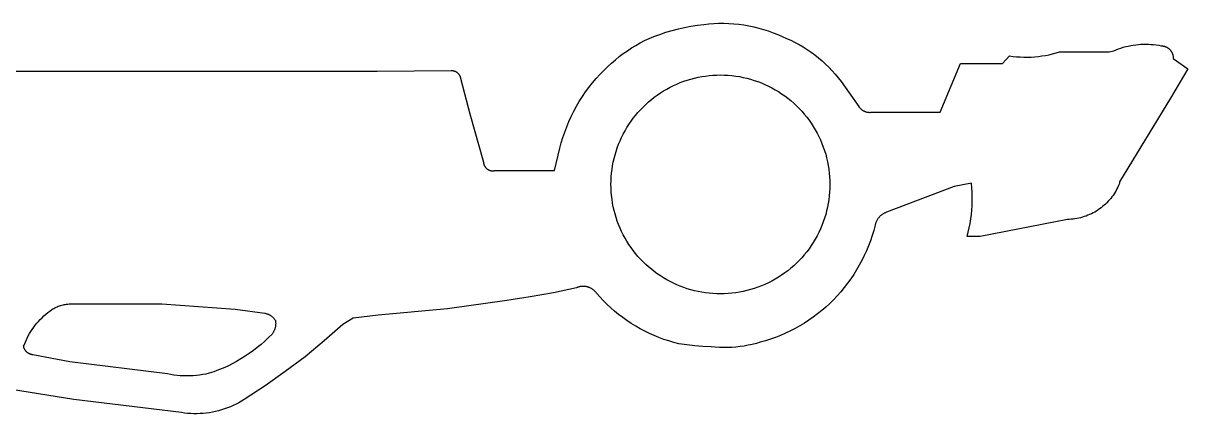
# Model space of a CAD drawing. Header units: millimetres. Extents: x -94.9 to -16.1, y 16.8 to 61.2.
# Drawn here: x -55.76 to -16.48, y 47.98 to 61.15 of the extents above; entities that cross this region are included whole.
import ezdxf

# ---------------------------------------------------------------- set-up
doc = ezdxf.new("R2010")
doc.units = ezdxf.units.MM
doc.layers.add('Engrave', color=5, linetype='Continuous', true_color=0x0000ff)

msp = doc.modelspace()

# ---------------------------------------------------------------- linework, layer by layer
at = {"layer": 'Engrave', "color": 18, "true_color": 0x000000}
for p, q in [((-34.083, 60.85), (-33.874, 60.912)), ((-33.874, 60.912), (-33.664, 60.966)), ((-33.664, 60.966), (-33.452, 61.014)), ((-33.452, 61.014), (-33.239, 61.056)), ((-33.239, 61.056), (-33.024, 61.09)), ((-33.024, 61.09), (-32.808, 61.118)), ((-32.808, 61.118), (-32.639, 61.136)), ((-32.639, 61.136), (-32.47, 61.148)), ((-32.47, 61.148), (-32.3, 61.155)), ((-32.3, 61.155), (-32.13, 61.155)), ((-32.13, 61.155), (-31.961, 61.149)), ((-31.961, 61.149), (-31.791, 61.138)), ((-31.791, 61.138), (-31.622, 61.121)), ((-31.622, 61.121), (-31.454, 61.098)), ((-31.454, 61.098), (-31.287, 61.069)), ((-31.287, 61.069), (-31.12, 61.034)), ((-31.12, 61.034), (-30.955, 60.993)), ((-30.955, 60.993), (-30.792, 60.947)), ((-30.792, 60.947), (-30.63, 60.895)), ((-30.63, 60.895), (-30.47, 60.838)), ((-34.952, 60.491), (-34.802, 60.569)), ((-34.802, 60.569), (-34.649, 60.641)), ((-34.649, 60.641), (-34.494, 60.708)), ((-34.494, 60.708), (-34.29, 60.782)), ((-34.29, 60.782), (-34.083, 60.85)), ((-30.47, 60.838), (-30.313, 60.775)), ((-30.313, 60.775), (-30.157, 60.707)), ((-30.157, 60.707), (-30.011, 60.647)), ((-30.011, 60.647), (-29.867, 60.581)), ((-29.867, 60.581), (-29.726, 60.511)), ((-29.726, 60.511), (-29.587, 60.436)), ((-35.658, 60.03), (-35.523, 60.132)), ((-35.523, 60.132), (-35.385, 60.229)), ((-35.385, 60.229), (-35.244, 60.321)), ((-35.244, 60.321), (-35.099, 60.409)), ((-35.099, 60.409), (-34.952, 60.491)), ((-29.587, 60.436), (-29.451, 60.356)), ((-29.451, 60.356), (-29.317, 60.271)), ((-29.317, 60.271), (-29.187, 60.182)), ((-29.187, 60.182), (-29.06, 60.088)), ((-21.157, 60.096), (-21.038, 60.124)), ((-21.038, 60.124), (-20.92, 60.156)), ((-20.92, 60.156), (-20.803, 60.191)), ((-20.803, 60.191), (-19.131, 60.193)), ((-19.131, 60.193), (-18.976, 60.225)), ((-18.976, 60.225), (-18.897, 60.259)), ((-18.897, 60.259), (-18.817, 60.29)), ((-18.817, 60.29), (-18.736, 60.319)), ((-18.736, 60.319), (-18.654, 60.345)), ((-18.654, 60.345), (-18.571, 60.368)), ((-18.571, 60.368), (-18.487, 60.388)), ((-18.487, 60.388), (-18.403, 60.405)), ((-18.403, 60.405), (-18.318, 60.42)), ((-18.318, 60.42), (-18.233, 60.432)), ((-18.233, 60.432), (-18.147, 60.441)), ((-18.147, 60.441), (-18.061, 60.447)), ((-18.061, 60.447), (-17.975, 60.451)), ((-17.975, 60.451), (-17.889, 60.451)), ((-17.889, 60.451), (-17.803, 60.449)), ((-17.803, 60.449), (-17.717, 60.443)), ((-17.717, 60.443), (-17.632, 60.435)), ((-17.632, 60.435), (-17.546, 60.424)), ((-17.546, 60.424), (-17.461, 60.411)), ((-17.461, 60.411), (-17.377, 60.394)), ((-17.377, 60.394), (-17.363, 60.394)), ((-17.363, 60.394), (-17.349, 60.393)), ((-17.349, 60.393), (-17.335, 60.392)), ((-17.335, 60.392), (-17.321, 60.39)), ((-17.321, 60.39), (-17.307, 60.388)), ((-17.307, 60.388), (-17.293, 60.385)), ((-17.293, 60.385), (-17.279, 60.382)), ((-17.279, 60.382), (-17.266, 60.378)), ((-17.266, 60.378), (-17.252, 60.374)), ((-17.252, 60.374), (-17.239, 60.369)), ((-17.239, 60.369), (-17.226, 60.364)), ((-17.226, 60.364), (-17.213, 60.359)), ((-17.213, 60.359), (-17.2, 60.353)), ((-17.2, 60.353), (-17.187, 60.346)), ((-17.187, 60.346), (-17.175, 60.34)), ((-17.175, 60.34), (-17.163, 60.332)), ((-17.163, 60.332), (-17.151, 60.325)), ((-17.151, 60.325), (-17.14, 60.317)), ((-17.14, 60.317), (-17.128, 60.308)), ((-17.128, 60.308), (-17.117, 60.299)), ((-17.117, 60.299), (-17.107, 60.29)), ((-17.107, 60.29), (-17.096, 60.281)), ((-17.096, 60.281), (-17.086, 60.271)), ((-17.086, 60.271), (-17.077, 60.26)), ((-17.077, 60.26), (-17.067, 60.25)), ((-17.067, 60.25), (-17.058, 60.239)), ((-17.058, 60.239), (-17.05, 60.228)), ((-17.05, 60.228), (-17.041, 60.216)), ((-17.041, 60.216), (-17.034, 60.205)), ((-17.034, 60.205), (-17.026, 60.193)), ((-17.026, 60.193), (-17.019, 60.18)), ((-17.019, 60.18), (-17.013, 60.168)), ((-17.013, 60.168), (-17.007, 60.155)), ((-17.007, 60.155), (-17.001, 60.142)), ((-17.001, 60.142), (-16.996, 60.129)), ((-16.996, 60.129), (-16.991, 60.116)), ((-16.991, 60.116), (-16.987, 60.102)), ((-16.987, 60.102), (-16.983, 60.089)), ((-36.04, 59.698), (-35.917, 59.813)), ((-35.917, 59.813), (-35.789, 59.924)), ((-35.789, 59.924), (-35.658, 60.03)), ((-29.06, 60.088), (-28.936, 59.99)), ((-28.936, 59.99), (-28.816, 59.887)), ((-28.816, 59.887), (-28.699, 59.781)), ((-28.699, 59.781), (-28.587, 59.67)), ((-24.829, 58.157), (-24.142, 59.8)), ((-24.142, 59.8), (-22.735, 59.8)), ((-22.735, 59.8), (-22.496, 60.054)), ((-22.496, 60.054), (-22.374, 60.038)), ((-22.374, 60.038), (-22.253, 60.026)), ((-22.253, 60.026), (-22.13, 60.018)), ((-22.13, 60.018), (-22.008, 60.013)), ((-22.008, 60.013), (-21.886, 60.013)), ((-21.886, 60.013), (-21.763, 60.017)), ((-21.763, 60.017), (-21.641, 60.025)), ((-21.641, 60.025), (-21.519, 60.037)), ((-21.519, 60.037), (-21.398, 60.053)), ((-21.398, 60.053), (-21.277, 60.073)), ((-21.277, 60.073), (-21.157, 60.096)), ((-16.983, 60.089), (-16.98, 60.075)), ((-16.98, 60.075), (-16.977, 60.061)), ((-16.977, 60.061), (-16.974, 60.047)), ((-16.974, 60.047), (-16.972, 60.033)), ((-16.972, 60.033), (-16.971, 60.019)), ((-16.971, 60.019), (-16.97, 60.005)), ((-16.97, 60.005), (-16.97, 59.991)), ((-16.97, 59.991), (-16.97, 59.977)), ((-16.97, 59.977), (-16.97, 59.963)), ((-16.97, 59.963), (-16.481, 59.623)), ((-70.059, 59.536), (-43.828, 59.536)), ((-43.828, 59.536), (-41.324, 59.563)), ((-41.324, 59.563), (-41.313, 59.562)), ((-41.313, 59.562), (-41.302, 59.562)), ((-41.302, 59.562), (-41.291, 59.561)), ((-41.291, 59.561), (-41.28, 59.559)), ((-41.28, 59.559), (-41.269, 59.558)), ((-41.269, 59.558), (-41.258, 59.555)), ((-41.258, 59.555), (-41.247, 59.553)), ((-41.247, 59.553), (-41.236, 59.55)), ((-41.236, 59.55), (-41.226, 59.546)), ((-41.226, 59.546), (-41.215, 59.543)), ((-41.215, 59.543), (-41.205, 59.539)), ((-41.205, 59.539), (-41.194, 59.534)), ((-41.194, 59.534), (-41.184, 59.53)), ((-41.184, 59.53), (-41.175, 59.524)), ((-41.175, 59.524), (-41.165, 59.519)), ((-41.165, 59.519), (-41.155, 59.513)), ((-41.155, 59.513), (-41.146, 59.507)), ((-41.146, 59.507), (-41.137, 59.501)), ((-41.137, 59.501), (-41.128, 59.494)), ((-41.128, 59.494), (-41.12, 59.487)), ((-41.12, 59.487), (-41.111, 59.48)), ((-41.111, 59.48), (-41.103, 59.472)), ((-41.103, 59.472), (-41.095, 59.464)), ((-41.095, 59.464), (-41.088, 59.456)), ((-41.088, 59.456), (-41.08, 59.447)), ((-41.08, 59.447), (-41.073, 59.439)), ((-41.073, 59.439), (-41.067, 59.43)), ((-41.067, 59.43), (-41.06, 59.421)), ((-41.06, 59.421), (-41.054, 59.411)), ((-41.054, 59.411), (-41.049, 59.402)), ((-41.049, 59.402), (-41.043, 59.392)), ((-41.043, 59.392), (-41.038, 59.382)), ((-41.038, 59.382), (-41.034, 59.372)), ((-41.034, 59.372), (-41.029, 59.362)), ((-41.029, 59.362), (-41.025, 59.351)), ((-41.025, 59.351), (-41.022, 59.341)), ((-41.022, 59.341), (-41.019, 59.33)), ((-41.019, 59.33), (-41.016, 59.32)), ((-41.016, 59.32), (-41.013, 59.309)), ((-36.44, 59.287), (-36.312, 59.429)), ((-36.312, 59.429), (-36.178, 59.566)), ((-36.178, 59.566), (-36.04, 59.698)), ((-33.119, 59.305), (-32.996, 59.333)), ((-32.996, 59.333), (-32.872, 59.356)), ((-32.872, 59.356), (-32.748, 59.376)), ((-32.748, 59.376), (-32.623, 59.391)), ((-32.623, 59.391), (-32.497, 59.401)), ((-32.497, 59.401), (-32.371, 59.408)), ((-32.371, 59.408), (-32.245, 59.41)), ((-32.245, 59.41), (-32.116, 59.408)), ((-32.116, 59.408), (-31.987, 59.401)), ((-31.987, 59.401), (-31.859, 59.39)), ((-31.859, 59.39), (-31.731, 59.374)), ((-31.731, 59.374), (-31.604, 59.354)), ((-31.604, 59.354), (-31.477, 59.329)), ((-31.477, 59.329), (-31.351, 59.3)), ((-28.587, 59.67), (-28.478, 59.556)), ((-28.478, 59.556), (-28.373, 59.438)), ((-28.373, 59.438), (-28.272, 59.316)), ((-16.481, 59.623), (-17.066, 58.627)), ((-41.013, 59.309), (-41.011, 59.298)), ((-41.011, 59.298), (-41.009, 59.287)), ((-41.009, 59.287), (-41.008, 59.276)), ((-41.008, 59.276), (-41.007, 59.265)), ((-41.007, 59.265), (-41.007, 59.254)), ((-41.007, 59.254), (-40.697, 58.095)), ((-36.795, 58.838), (-36.682, 58.992)), ((-36.682, 58.992), (-36.564, 59.141)), ((-36.564, 59.141), (-36.44, 59.287)), ((-34.164, 58.873), (-34.055, 58.936)), ((-34.055, 58.936), (-33.944, 58.996)), ((-33.944, 58.996), (-33.831, 59.052)), ((-33.831, 59.052), (-33.716, 59.104)), ((-33.716, 59.104), (-33.6, 59.153)), ((-33.6, 59.153), (-33.482, 59.197)), ((-33.482, 59.197), (-33.362, 59.237)), ((-33.362, 59.237), (-33.241, 59.273)), ((-33.241, 59.273), (-33.119, 59.305)), ((-31.351, 59.3), (-31.227, 59.267)), ((-31.227, 59.267), (-31.104, 59.229)), ((-31.104, 59.229), (-30.982, 59.187)), ((-30.982, 59.187), (-30.862, 59.141)), ((-30.862, 59.141), (-30.743, 59.091)), ((-30.743, 59.091), (-30.626, 59.036)), ((-30.626, 59.036), (-30.511, 58.978)), ((-30.511, 58.978), (-30.398, 58.915)), ((-28.272, 59.316), (-28.176, 59.191)), ((-28.176, 59.191), (-27.581, 58.346)), ((-37.006, 58.519), (-36.903, 58.68)), ((-36.903, 58.68), (-36.795, 58.838)), ((-34.672, 58.501), (-34.575, 58.582)), ((-34.575, 58.582), (-34.476, 58.66)), ((-34.476, 58.66), (-34.374, 58.734)), ((-34.374, 58.734), (-34.27, 58.805)), ((-34.27, 58.805), (-34.164, 58.873)), ((-30.398, 58.915), (-30.288, 58.849)), ((-30.288, 58.849), (-30.18, 58.779)), ((-30.18, 58.779), (-30.074, 58.705)), ((-30.074, 58.705), (-29.971, 58.627)), ((-29.971, 58.627), (-29.871, 58.546)), ((-29.871, 58.546), (-29.774, 58.462)), ((-17.066, 58.627), (-18.785, 55.809)), ((-37.278, 58.015), (-37.193, 58.186)), ((-37.193, 58.186), (-37.102, 58.354)), ((-37.102, 58.354), (-37.006, 58.519)), ((-35.109, 58.048), (-35.028, 58.144)), ((-35.028, 58.144), (-34.944, 58.238)), ((-34.944, 58.238), (-34.856, 58.329)), ((-34.856, 58.329), (-34.765, 58.416)), ((-34.765, 58.416), (-34.672, 58.501)), ((-29.774, 58.462), (-29.68, 58.374)), ((-29.68, 58.374), (-29.588, 58.283)), ((-29.588, 58.283), (-29.5, 58.188)), ((-29.5, 58.188), (-29.416, 58.091)), ((-27.581, 58.346), (-27.572, 58.334)), ((-27.572, 58.334), (-27.563, 58.321)), ((-27.563, 58.321), (-27.553, 58.31)), ((-27.553, 58.31), (-27.543, 58.298)), ((-27.543, 58.298), (-27.533, 58.287)), ((-27.533, 58.287), (-27.522, 58.276)), ((-27.522, 58.276), (-27.511, 58.266)), ((-27.511, 58.266), (-27.5, 58.256)), ((-27.5, 58.256), (-27.488, 58.246)), ((-27.488, 58.246), (-27.476, 58.237)), ((-27.476, 58.237), (-27.464, 58.228)), ((-27.464, 58.228), (-27.451, 58.22)), ((-27.451, 58.22), (-27.438, 58.212)), ((-27.438, 58.212), (-27.425, 58.205)), ((-27.425, 58.205), (-27.411, 58.197)), ((-27.411, 58.197), (-27.398, 58.191)), ((-27.398, 58.191), (-27.384, 58.185)), ((-27.384, 58.185), (-27.369, 58.179)), ((-27.369, 58.179), (-27.355, 58.174)), ((-27.355, 58.174), (-27.341, 58.169)), ((-27.341, 58.169), (-27.326, 58.165)), ((-27.326, 58.165), (-27.311, 58.161)), ((-27.311, 58.161), (-27.297, 58.158)), ((-27.297, 58.158), (-27.282, 58.156)), ((-27.282, 58.156), (-27.267, 58.153)), ((-27.267, 58.153), (-27.251, 58.152)), ((-27.251, 58.152), (-27.236, 58.151)), ((-27.236, 58.151), (-27.221, 58.15)), ((-27.221, 58.15), (-27.206, 58.15)), ((-27.206, 58.15), (-27.191, 58.15)), ((-27.191, 58.15), (-27.176, 58.151)), ((-27.176, 58.151), (-24.829, 58.157)), ((-40.697, 58.095), (-40.239, 56.464)), ((-37.431, 57.664), (-37.358, 57.841)), ((-37.358, 57.841), (-37.278, 58.015)), ((-35.333, 57.743), (-35.262, 57.847)), ((-35.262, 57.847), (-35.187, 57.949)), ((-35.187, 57.949), (-35.109, 58.048)), ((-29.416, 58.091), (-29.335, 57.991)), ((-29.335, 57.991), (-29.257, 57.888)), ((-29.257, 57.888), (-29.183, 57.782)), ((-29.183, 57.782), (-29.113, 57.674)), ((-37.559, 57.304), (-37.498, 57.485)), ((-37.498, 57.485), (-37.431, 57.664)), ((-35.58, 57.303), (-35.524, 57.416)), ((-35.524, 57.416), (-35.464, 57.527)), ((-35.464, 57.527), (-35.4, 57.636)), ((-35.4, 57.636), (-35.333, 57.743)), ((-29.113, 57.674), (-29.047, 57.564)), ((-29.047, 57.564), (-28.984, 57.451)), ((-28.984, 57.451), (-28.926, 57.336)), ((-37.661, 56.936), (-37.613, 57.121)), ((-37.613, 57.121), (-37.559, 57.304)), ((-35.724, 56.954), (-35.68, 57.072)), ((-35.68, 57.072), (-35.632, 57.189)), ((-35.632, 57.189), (-35.58, 57.303)), ((-28.926, 57.336), (-28.871, 57.219)), ((-28.871, 57.219), (-28.821, 57.101)), ((-28.821, 57.101), (-28.775, 56.98)), ((-28.775, 56.98), (-28.733, 56.859)), ((-37.847, 56.185), (-37.661, 56.936)), ((-35.86, 56.469), (-35.833, 56.592)), ((-35.833, 56.592), (-35.801, 56.714)), ((-35.801, 56.714), (-35.765, 56.834)), ((-35.765, 56.834), (-35.724, 56.954)), ((-28.733, 56.859), (-28.695, 56.735)), ((-28.695, 56.735), (-28.662, 56.611)), ((-28.662, 56.611), (-28.633, 56.485)), ((-40.239, 56.464), (-40.238, 56.453)), ((-40.238, 56.453), (-40.237, 56.443)), ((-40.237, 56.443), (-40.235, 56.432)), ((-40.235, 56.432), (-40.233, 56.421)), ((-40.233, 56.421), (-40.23, 56.411)), ((-40.23, 56.411), (-40.227, 56.4)), ((-40.227, 56.4), (-40.224, 56.39)), ((-40.224, 56.39), (-40.22, 56.38)), ((-40.22, 56.38), (-40.217, 56.37)), ((-40.217, 56.37), (-40.212, 56.36)), ((-40.212, 56.36), (-40.208, 56.35)), ((-40.208, 56.35), (-40.203, 56.341)), ((-40.203, 56.341), (-40.197, 56.331)), ((-40.197, 56.331), (-40.192, 56.322)), ((-40.192, 56.322), (-40.186, 56.313)), ((-40.186, 56.313), (-40.179, 56.304)), ((-40.179, 56.304), (-40.173, 56.295)), ((-40.173, 56.295), (-40.166, 56.287)), ((-40.166, 56.287), (-40.159, 56.279)), ((-40.159, 56.279), (-40.151, 56.271)), ((-40.151, 56.271), (-40.144, 56.263)), ((-40.144, 56.263), (-40.136, 56.256)), ((-40.136, 56.256), (-40.127, 56.249)), ((-40.127, 56.249), (-40.119, 56.242)), ((-40.119, 56.242), (-40.11, 56.236)), ((-40.11, 56.236), (-40.101, 56.229)), ((-40.101, 56.229), (-40.092, 56.224)), ((-40.092, 56.224), (-40.083, 56.218)), ((-40.083, 56.218), (-40.073, 56.213)), ((-40.073, 56.213), (-40.064, 56.208)), ((-40.064, 56.208), (-40.054, 56.203)), ((-40.054, 56.203), (-40.044, 56.199)), ((-40.044, 56.199), (-40.034, 56.195)), ((-40.034, 56.195), (-40.024, 56.192)), ((-40.024, 56.192), (-40.013, 56.188)), ((-40.013, 56.188), (-40.003, 56.186)), ((-40.003, 56.186), (-39.992, 56.183)), ((-39.992, 56.183), (-39.982, 56.181)), ((-39.982, 56.181), (-39.971, 56.179)), ((-39.971, 56.179), (-39.96, 56.178)), ((-39.96, 56.178), (-39.949, 56.177)), ((-39.949, 56.177), (-39.939, 56.176)), ((-39.939, 56.176), (-39.928, 56.176)), ((-39.928, 56.176), (-39.917, 56.176)), ((-39.917, 56.176), (-39.906, 56.177)), ((-39.906, 56.177), (-39.895, 56.178)), ((-39.895, 56.178), (-39.885, 56.179)), ((-39.885, 56.179), (-39.874, 56.181)), ((-39.874, 56.181), (-39.863, 56.183)), ((-39.863, 56.183), (-39.853, 56.185)), ((-39.853, 56.185), (-37.847, 56.185)), ((-35.918, 56.095), (-35.903, 56.22)), ((-35.903, 56.22), (-35.884, 56.345)), ((-35.884, 56.345), (-35.86, 56.469)), ((-28.633, 56.485), (-28.608, 56.359)), ((-28.608, 56.359), (-28.588, 56.231)), ((-28.588, 56.231), (-28.572, 56.103)), ((-35.938, 55.717), (-35.935, 55.843)), ((-35.935, 55.843), (-35.929, 55.969)), ((-35.929, 55.969), (-35.918, 56.095)), ((-28.572, 56.103), (-28.561, 55.975)), ((-28.561, 55.975), (-28.554, 55.846)), ((-28.554, 55.846), (-28.552, 55.717)), ((-18.785, 55.809), (-18.787, 55.747)), ((-35.935, 55.591), (-35.938, 55.717)), ((-35.929, 55.465), (-35.935, 55.591)), ((-35.918, 55.34), (-35.929, 55.465)), ((-28.561, 55.46), (-28.572, 55.331)), ((-28.554, 55.588), (-28.561, 55.46)), ((-28.552, 55.717), (-28.554, 55.588)), ((-24.357, 55.648), (-26.643, 54.777)), ((-23.778, 55.757), (-24.357, 55.648)), ((-23.764, 55.606), (-23.778, 55.757)), ((-23.754, 55.456), (-23.764, 55.606)), ((-23.75, 55.305), (-23.754, 55.456)), ((-18.964, 55.403), (-19.001, 55.349)), ((-18.93, 55.457), (-18.964, 55.403)), ((-18.898, 55.513), (-18.93, 55.457)), ((-18.867, 55.57), (-18.898, 55.513)), ((-18.839, 55.628), (-18.867, 55.57)), ((-18.812, 55.687), (-18.839, 55.628)), ((-18.787, 55.747), (-18.812, 55.687)), ((-35.903, 55.215), (-35.918, 55.34)), ((-35.884, 55.09), (-35.903, 55.215)), ((-35.86, 54.966), (-35.884, 55.09)), ((-28.608, 55.076), (-28.633, 54.95)), ((-28.588, 55.203), (-28.608, 55.076)), ((-28.572, 55.331), (-28.588, 55.203)), ((-23.765, 54.852), (-23.755, 55.003)), ((-23.755, 55.003), (-23.75, 55.154)), ((-23.75, 55.154), (-23.75, 55.305)), ((-19.301, 55.013), (-19.351, 54.971)), ((-19.254, 55.056), (-19.301, 55.013)), ((-19.207, 55.101), (-19.254, 55.056)), ((-19.163, 55.148), (-19.207, 55.101)), ((-19.12, 55.196), (-19.163, 55.148)), ((-19.078, 55.246), (-19.12, 55.196)), ((-19.039, 55.297), (-19.078, 55.246)), ((-19.001, 55.349), (-19.039, 55.297)), ((-35.833, 54.843), (-35.86, 54.966)), ((-35.801, 54.721), (-35.833, 54.843)), ((-35.765, 54.6), (-35.801, 54.721)), ((-28.695, 54.699), (-28.733, 54.576)), ((-28.662, 54.824), (-28.695, 54.699)), ((-28.633, 54.95), (-28.662, 54.824)), ((-26.893, 54.61), (-26.906, 54.594)), ((-26.88, 54.625), (-26.893, 54.61)), ((-26.866, 54.639), (-26.88, 54.625)), ((-26.851, 54.653), (-26.866, 54.639)), ((-26.836, 54.667), (-26.851, 54.653)), ((-26.82, 54.68), (-26.836, 54.667)), ((-26.804, 54.692), (-26.82, 54.68)), ((-26.788, 54.704), (-26.804, 54.692)), ((-26.771, 54.715), (-26.788, 54.704)), ((-26.754, 54.726), (-26.771, 54.715)), ((-26.736, 54.736), (-26.754, 54.726)), ((-26.718, 54.745), (-26.736, 54.736)), ((-26.7, 54.754), (-26.718, 54.745)), ((-26.681, 54.762), (-26.7, 54.754)), ((-26.663, 54.77), (-26.681, 54.762)), ((-26.643, 54.777), (-26.663, 54.77)), ((-23.8, 54.553), (-23.78, 54.702)), ((-23.78, 54.702), (-23.765, 54.852)), ((-20.032, 54.612), (-20.095, 54.595)), ((-19.97, 54.631), (-20.032, 54.612)), ((-19.909, 54.652), (-19.97, 54.631)), ((-19.849, 54.675), (-19.909, 54.652)), ((-19.789, 54.7), (-19.849, 54.675)), ((-19.731, 54.727), (-19.789, 54.7)), ((-19.673, 54.756), (-19.731, 54.727)), ((-19.616, 54.787), (-19.673, 54.756)), ((-19.561, 54.82), (-19.616, 54.787)), ((-19.506, 54.855), (-19.561, 54.82)), ((-19.453, 54.892), (-19.506, 54.855)), ((-19.401, 54.93), (-19.453, 54.892)), ((-19.351, 54.971), (-19.401, 54.93)), ((-35.724, 54.481), (-35.765, 54.6)), ((-35.68, 54.363), (-35.724, 54.481)), ((-35.632, 54.246), (-35.68, 54.363)), ((-35.58, 54.131), (-35.632, 54.246)), ((-28.871, 54.215), (-28.926, 54.099)), ((-28.821, 54.334), (-28.871, 54.215)), ((-28.775, 54.454), (-28.821, 54.334)), ((-28.733, 54.576), (-28.775, 54.454)), ((-27.027, 54.34), (-27.074, 54.165)), ((-27.022, 54.36), (-27.027, 54.34)), ((-27.017, 54.38), (-27.022, 54.36)), ((-27.011, 54.399), (-27.017, 54.38)), ((-27.005, 54.419), (-27.011, 54.399)), ((-26.998, 54.438), (-27.005, 54.419)), ((-26.99, 54.456), (-26.998, 54.438)), ((-26.982, 54.475), (-26.99, 54.456)), ((-26.973, 54.493), (-26.982, 54.475)), ((-26.963, 54.511), (-26.973, 54.493)), ((-26.953, 54.528), (-26.963, 54.511)), ((-26.942, 54.545), (-26.953, 54.528)), ((-26.931, 54.562), (-26.942, 54.545)), ((-26.919, 54.578), (-26.931, 54.562)), ((-26.906, 54.594), (-26.919, 54.578)), ((-23.887, 54.109), (-23.853, 54.256)), ((-23.853, 54.256), (-23.824, 54.404)), ((-23.824, 54.404), (-23.8, 54.553)), ((-20.542, 54.537), (-23.482, 53.966)), ((-20.478, 54.539), (-20.542, 54.537)), ((-20.413, 54.542), (-20.478, 54.539)), ((-20.349, 54.549), (-20.413, 54.542)), ((-20.285, 54.557), (-20.349, 54.549)), ((-20.221, 54.567), (-20.285, 54.557)), ((-20.158, 54.58), (-20.221, 54.567)), ((-20.095, 54.595), (-20.158, 54.58)), ((-35.524, 54.018), (-35.58, 54.131)), ((-35.464, 53.907), (-35.524, 54.018)), ((-35.4, 53.799), (-35.464, 53.907)), ((-29.047, 53.871), (-29.113, 53.76)), ((-28.984, 53.984), (-29.047, 53.871)), ((-28.926, 54.099), (-28.984, 53.984)), ((-27.186, 53.819), (-27.25, 53.649)), ((-27.127, 53.991), (-27.186, 53.819)), ((-27.074, 54.165), (-27.127, 53.991)), ((-23.926, 53.963), (-23.887, 54.109)), ((-23.482, 53.966), (-23.926, 53.963)), ((-35.333, 53.692), (-35.4, 53.799)), ((-35.262, 53.588), (-35.333, 53.692)), ((-35.187, 53.486), (-35.262, 53.588)), ((-35.109, 53.387), (-35.187, 53.486)), ((-29.335, 53.444), (-29.416, 53.344)), ((-29.257, 53.547), (-29.335, 53.444)), ((-29.183, 53.652), (-29.257, 53.547)), ((-29.113, 53.76), (-29.183, 53.652)), ((-27.32, 53.481), (-27.395, 53.315)), ((-27.25, 53.649), (-27.32, 53.481)), ((-35.028, 53.29), (-35.109, 53.387)), ((-34.944, 53.197), (-35.028, 53.29)), ((-34.856, 53.106), (-34.944, 53.197)), ((-34.765, 53.019), (-34.856, 53.106)), ((-29.68, 53.061), (-29.774, 52.973)), ((-29.588, 53.152), (-29.68, 53.061)), ((-29.5, 53.246), (-29.588, 53.152)), ((-29.416, 53.344), (-29.5, 53.246)), ((-27.476, 53.152), (-27.562, 52.992)), ((-27.395, 53.315), (-27.476, 53.152)), ((-34.672, 52.934), (-34.765, 53.019)), ((-34.575, 52.853), (-34.672, 52.934)), ((-34.476, 52.775), (-34.575, 52.853)), ((-34.374, 52.7), (-34.476, 52.775)), ((-34.27, 52.63), (-34.374, 52.7)), ((-30.18, 52.656), (-30.288, 52.586)), ((-30.074, 52.73), (-30.18, 52.656)), ((-29.971, 52.807), (-30.074, 52.73)), ((-29.871, 52.888), (-29.971, 52.807)), ((-29.774, 52.973), (-29.871, 52.888)), ((-27.749, 52.68), (-27.85, 52.529)), ((-27.653, 52.834), (-27.749, 52.68)), ((-27.562, 52.992), (-27.653, 52.834)), ((-37.051, 52.25), (-37.068, 52.243)), ((-37.033, 52.255), (-37.051, 52.25)), ((-37.014, 52.26), (-37.033, 52.255)), ((-36.996, 52.265), (-37.014, 52.26)), ((-36.978, 52.269), (-36.996, 52.265)), ((-36.959, 52.272), (-36.978, 52.269)), ((-36.941, 52.275), (-36.959, 52.272)), ((-36.922, 52.277), (-36.941, 52.275)), ((-36.903, 52.278), (-36.922, 52.277)), ((-36.884, 52.279), (-36.903, 52.278)), ((-36.865, 52.279), (-36.884, 52.279)), ((-36.847, 52.278), (-36.865, 52.279)), ((-36.828, 52.277), (-36.847, 52.278)), ((-36.809, 52.275), (-36.828, 52.277)), ((-36.79, 52.273), (-36.809, 52.275)), ((-36.772, 52.269), (-36.79, 52.273)), ((-36.753, 52.266), (-36.772, 52.269)), ((-36.735, 52.261), (-36.753, 52.266)), ((-36.717, 52.256), (-36.735, 52.261)), ((-36.699, 52.251), (-36.717, 52.256)), ((-36.681, 52.244), (-36.699, 52.251)), ((-34.164, 52.562), (-34.27, 52.63)), ((-34.055, 52.499), (-34.164, 52.562)), ((-33.944, 52.439), (-34.055, 52.499)), ((-33.831, 52.383), (-33.944, 52.439)), ((-33.716, 52.33), (-33.831, 52.383)), ((-33.6, 52.282), (-33.716, 52.33)), ((-33.482, 52.238), (-33.6, 52.282)), ((-30.982, 52.247), (-31.104, 52.205)), ((-30.862, 52.293), (-30.982, 52.247)), ((-30.743, 52.344), (-30.862, 52.293)), ((-30.626, 52.398), (-30.743, 52.344)), ((-30.511, 52.457), (-30.626, 52.398)), ((-30.398, 52.519), (-30.511, 52.457)), ((-30.288, 52.586), (-30.398, 52.519)), ((-27.957, 52.381), (-28.067, 52.237)), ((-27.85, 52.529), (-27.957, 52.381)), ((-38.661, 51.923), (-39.446, 51.805)), ((-37.88, 52.064), (-38.661, 51.923)), ((-37.103, 52.229), (-37.88, 52.064)), ((-37.086, 52.236), (-37.103, 52.229)), ((-37.068, 52.243), (-37.086, 52.236)), ((-36.664, 52.237), (-36.681, 52.244)), ((-36.646, 52.23), (-36.664, 52.237)), ((-36.629, 52.222), (-36.646, 52.23)), ((-36.613, 52.213), (-36.629, 52.222)), ((-36.596, 52.204), (-36.613, 52.213)), ((-36.58, 52.194), (-36.596, 52.204)), ((-36.564, 52.184), (-36.58, 52.194)), ((-36.549, 52.173), (-36.564, 52.184)), ((-36.534, 52.162), (-36.549, 52.173)), ((-36.519, 52.15), (-36.534, 52.162)), ((-36.505, 52.137), (-36.519, 52.15)), ((-36.491, 52.124), (-36.505, 52.137)), ((-36.478, 52.111), (-36.491, 52.124)), ((-36.465, 52.097), (-36.478, 52.111)), ((-36.453, 52.083), (-36.465, 52.097)), ((-36.441, 52.068), (-36.453, 52.083)), ((-36.43, 52.053), (-36.441, 52.068)), ((-36.419, 52.038), (-36.43, 52.053)), ((-36.409, 52.022), (-36.419, 52.038)), ((-36.316, 51.928), (-36.409, 52.022)), ((-36.197, 51.8), (-36.316, 51.928)), ((-33.362, 52.198), (-33.482, 52.238)), ((-33.241, 52.162), (-33.362, 52.198)), ((-33.119, 52.13), (-33.241, 52.162)), ((-32.996, 52.102), (-33.119, 52.13)), ((-32.872, 52.078), (-32.996, 52.102)), ((-32.748, 52.059), (-32.872, 52.078)), ((-32.623, 52.044), (-32.748, 52.059)), ((-32.497, 52.033), (-32.623, 52.044)), ((-32.371, 52.027), (-32.497, 52.033)), ((-32.245, 52.025), (-32.371, 52.027)), ((-32.116, 52.027), (-32.245, 52.025)), ((-31.987, 52.034), (-32.116, 52.027)), ((-31.859, 52.045), (-31.987, 52.034)), ((-31.731, 52.061), (-31.859, 52.045)), ((-31.604, 52.081), (-31.731, 52.061)), ((-31.477, 52.105), (-31.604, 52.081)), ((-31.351, 52.134), (-31.477, 52.105)), ((-31.227, 52.168), (-31.351, 52.134)), ((-31.104, 52.205), (-31.227, 52.168)), ((-28.303, 51.96), (-28.428, 51.829)), ((-28.183, 52.097), (-28.303, 51.96)), ((-28.067, 52.237), (-28.183, 52.097)), ((-54.873, 51.444), (-54.804, 51.494)), ((-54.804, 51.494), (-54.769, 51.516)), ((-54.769, 51.516), (-54.733, 51.536)), ((-54.733, 51.536), (-54.696, 51.556)), ((-54.696, 51.556), (-54.659, 51.574)), ((-54.659, 51.574), (-54.621, 51.591)), ((-54.621, 51.591), (-54.582, 51.606)), ((-54.582, 51.606), (-54.543, 51.62)), ((-54.543, 51.62), (-54.504, 51.633)), ((-54.504, 51.633), (-54.464, 51.645)), ((-54.464, 51.645), (-54.424, 51.655)), ((-54.424, 51.655), (-54.383, 51.664)), ((-54.383, 51.664), (-54.343, 51.671)), ((-54.343, 51.671), (-54.302, 51.677)), ((-54.302, 51.677), (-54.26, 51.682)), ((-54.26, 51.682), (-54.219, 51.685)), ((-54.219, 51.685), (-54.178, 51.687)), ((-54.178, 51.687), (-54.136, 51.687)), ((-54.136, 51.687), (-54.095, 51.686)), ((-54.095, 51.686), (-51.09, 51.687)), ((-51.09, 51.687), (-48.617, 51.505)), ((-48.617, 51.505), (-47.618, 51.373)), ((-41.45, 51.525), (-43.797, 51.301)), ((-39.446, 51.805), (-41.45, 51.525)), ((-36.073, 51.676), (-36.197, 51.8)), ((-35.946, 51.556), (-36.073, 51.676)), ((-35.814, 51.441), (-35.946, 51.556)), ((-28.827, 51.462), (-28.968, 51.349)), ((-28.69, 51.58), (-28.827, 51.462)), ((-28.557, 51.702), (-28.69, 51.58)), ((-28.428, 51.829), (-28.557, 51.702)), ((-55.306, 51.033), (-55.25, 51.097)), ((-55.25, 51.097), (-55.192, 51.16)), ((-55.192, 51.16), (-55.132, 51.221)), ((-55.132, 51.221), (-55.07, 51.28)), ((-55.07, 51.28), (-55.006, 51.337)), ((-55.006, 51.337), (-54.941, 51.391)), ((-54.941, 51.391), (-54.873, 51.444)), ((-47.618, 51.373), (-47.6, 51.37)), ((-47.6, 51.37), (-47.582, 51.366)), ((-47.582, 51.366), (-47.565, 51.361)), ((-47.565, 51.361), (-47.548, 51.356)), ((-47.548, 51.356), (-47.531, 51.35)), ((-47.531, 51.35), (-47.514, 51.344)), ((-47.514, 51.344), (-47.497, 51.337)), ((-47.497, 51.337), (-47.481, 51.329)), ((-47.481, 51.329), (-47.465, 51.321)), ((-47.465, 51.321), (-47.449, 51.313)), ((-47.449, 51.313), (-47.434, 51.304)), ((-47.434, 51.304), (-47.419, 51.294)), ((-47.419, 51.294), (-47.404, 51.284)), ((-47.404, 51.284), (-47.39, 51.273)), ((-47.39, 51.273), (-47.375, 51.262)), ((-47.375, 51.262), (-47.362, 51.25)), ((-47.362, 51.25), (-47.349, 51.238)), ((-47.349, 51.238), (-47.336, 51.226)), ((-47.336, 51.226), (-47.323, 51.213)), ((-47.323, 51.213), (-47.311, 51.199)), ((-47.311, 51.199), (-47.3, 51.185)), ((-47.3, 51.185), (-47.289, 51.171)), ((-47.289, 51.171), (-47.279, 51.156)), ((-47.279, 51.156), (-47.269, 51.142)), ((-47.269, 51.142), (-47.259, 51.126)), ((-47.259, 51.126), (-47.256, 51.107)), ((-47.256, 51.107), (-47.253, 51.088)), ((-47.253, 51.088), (-47.251, 51.068)), ((-47.251, 51.068), (-47.25, 51.049)), ((-44.64, 51.2), (-44.984, 50.986)), ((-43.797, 51.301), (-44.64, 51.2)), ((-35.679, 51.33), (-35.814, 51.441)), ((-35.541, 51.224), (-35.679, 51.33)), ((-35.398, 51.122), (-35.541, 51.224)), ((-35.253, 51.025), (-35.398, 51.122)), ((-29.261, 51.137), (-29.413, 51.038)), ((-29.113, 51.241), (-29.261, 51.137)), ((-28.968, 51.349), (-29.113, 51.241)), ((-55.594, 50.609), (-55.552, 50.684)), ((-55.552, 50.684), (-55.508, 50.757)), ((-55.508, 50.757), (-55.461, 50.828)), ((-55.461, 50.828), (-55.412, 50.898)), ((-55.412, 50.898), (-55.36, 50.966)), ((-55.36, 50.966), (-55.306, 51.033)), ((-47.361, 50.685), (-47.373, 50.669)), ((-47.35, 50.7), (-47.361, 50.685)), ((-47.339, 50.717), (-47.35, 50.7)), ((-47.328, 50.733), (-47.339, 50.717)), ((-47.319, 50.75), (-47.328, 50.733)), ((-47.31, 50.767), (-47.319, 50.75)), ((-47.301, 50.785), (-47.31, 50.767)), ((-47.293, 50.802), (-47.301, 50.785)), ((-47.286, 50.82), (-47.293, 50.802)), ((-47.279, 50.839), (-47.286, 50.82)), ((-47.273, 50.857), (-47.279, 50.839)), ((-47.268, 50.876), (-47.273, 50.857)), ((-47.263, 50.895), (-47.268, 50.876)), ((-47.259, 50.914), (-47.263, 50.895)), ((-47.256, 50.933), (-47.259, 50.914)), ((-47.253, 50.952), (-47.256, 50.933)), ((-47.251, 50.971), (-47.253, 50.952)), ((-47.25, 50.991), (-47.251, 50.971)), ((-47.25, 51.049), (-47.249, 51.03)), ((-47.249, 51.01), (-47.25, 50.991)), ((-47.249, 51.03), (-47.249, 51.01)), ((-44.984, 50.986), (-45.613, 50.435)), ((-35.104, 50.933), (-35.253, 51.025)), ((-34.952, 50.846), (-35.104, 50.933)), ((-34.798, 50.764), (-34.952, 50.846)), ((-34.641, 50.688), (-34.798, 50.764)), ((-34.481, 50.616), (-34.641, 50.688)), ((-30.049, 50.696), (-30.215, 50.624)), ((-29.886, 50.774), (-30.049, 50.696)), ((-29.725, 50.857), (-29.886, 50.774)), ((-29.568, 50.945), (-29.725, 50.857)), ((-29.413, 51.038), (-29.568, 50.945)), ((-55.754, 50.255), (-55.737, 50.299)), ((-55.737, 50.299), (-55.705, 50.378)), ((-55.705, 50.378), (-55.671, 50.456)), ((-55.671, 50.456), (-55.634, 50.533)), ((-55.634, 50.533), (-55.594, 50.609)), ((-47.739, 50.322), (-47.869, 50.214)), ((-47.613, 50.434), (-47.739, 50.322)), ((-47.491, 50.55), (-47.613, 50.434)), ((-47.373, 50.669), (-47.491, 50.55)), ((-45.613, 50.435), (-46.26, 49.906)), ((-34.319, 50.55), (-34.481, 50.616)), ((-34.155, 50.49), (-34.319, 50.55)), ((-33.989, 50.435), (-34.155, 50.49)), ((-33.822, 50.385), (-33.989, 50.435)), ((-33.652, 50.342), (-33.822, 50.385)), ((-33.381, 50.301), (-33.652, 50.342)), ((-33.108, 50.27), (-33.381, 50.301)), ((-31.307, 50.291), (-31.445, 50.266)), ((-31.17, 50.32), (-31.307, 50.291)), ((-31.034, 50.354), (-31.17, 50.32)), ((-30.9, 50.392), (-31.034, 50.354)), ((-30.726, 50.441), (-30.9, 50.392)), ((-30.554, 50.497), (-30.726, 50.441)), ((-30.383, 50.557), (-30.554, 50.497)), ((-30.215, 50.624), (-30.383, 50.557)), ((-55.751, 50.243), (-55.754, 50.255)), ((-55.748, 50.231), (-55.751, 50.243)), ((-55.745, 50.22), (-55.748, 50.231)), ((-55.741, 50.208), (-55.745, 50.22)), ((-55.737, 50.196), (-55.741, 50.208)), ((-55.732, 50.185), (-55.737, 50.196)), ((-55.727, 50.174), (-55.732, 50.185)), ((-55.722, 50.163), (-55.727, 50.174)), ((-55.716, 50.152), (-55.722, 50.163)), ((-55.71, 50.141), (-55.716, 50.152)), ((-55.704, 50.131), (-55.71, 50.141)), ((-55.697, 50.121), (-55.704, 50.131)), ((-55.69, 50.111), (-55.697, 50.121)), ((-55.682, 50.101), (-55.69, 50.111)), ((-55.674, 50.092), (-55.682, 50.101)), ((-55.666, 50.083), (-55.674, 50.092)), ((-55.658, 50.074), (-55.666, 50.083)), ((-55.649, 50.065), (-55.658, 50.074)), ((-55.64, 50.057), (-55.649, 50.065)), ((-55.631, 50.049), (-55.64, 50.057)), ((-55.621, 50.041), (-55.631, 50.049)), ((-55.611, 50.034), (-55.621, 50.041)), ((-55.601, 50.027), (-55.611, 50.034)), ((-55.591, 50.02), (-55.601, 50.027)), ((-55.581, 50.014), (-55.591, 50.02)), ((-55.57, 50.008), (-55.581, 50.014)), ((-55.559, 50.003), (-55.57, 50.008)), ((-55.548, 49.997), (-55.559, 50.003)), ((-55.537, 49.993), (-55.548, 49.997)), ((-55.525, 49.988), (-55.537, 49.993)), ((-55.514, 49.984), (-55.525, 49.988)), ((-55.502, 49.981), (-55.514, 49.984)), ((-55.49, 49.977), (-55.502, 49.981)), ((-55.478, 49.974), (-55.49, 49.977)), ((-55.466, 49.972), (-55.478, 49.974)), ((-55.454, 49.97), (-55.466, 49.972)), ((-55.442, 49.968), (-55.454, 49.97)), ((-54.188, 49.727), (-55.442, 49.968)), ((-48.278, 49.919), (-48.421, 49.83)), ((-48.139, 50.013), (-48.278, 49.919)), ((-48.002, 50.111), (-48.139, 50.013)), ((-47.869, 50.214), (-48.002, 50.111)), ((-46.26, 49.906), (-46.926, 49.4)), ((-32.834, 50.248), (-33.108, 50.27)), ((-32.56, 50.235), (-32.834, 50.248)), ((-32.421, 50.223), (-32.56, 50.235)), ((-32.281, 50.215), (-32.421, 50.223)), ((-32.141, 50.212), (-32.281, 50.215)), ((-32.001, 50.214), (-32.141, 50.212)), ((-31.861, 50.22), (-32.001, 50.214)), ((-31.722, 50.231), (-31.861, 50.22)), ((-31.583, 50.246), (-31.722, 50.231)), ((-31.445, 50.266), (-31.583, 50.246)), ((-50.901, 49.325), (-54.188, 49.727)), ((-49.02, 49.522), (-49.176, 49.458)), ((-48.866, 49.591), (-49.02, 49.522)), ((-48.715, 49.666), (-48.866, 49.591)), ((-48.567, 49.745), (-48.715, 49.666)), ((-48.421, 49.83), (-48.567, 49.745)), ((-50.794, 49.304), (-50.901, 49.325)), ((-50.686, 49.287), (-50.794, 49.304)), ((-50.578, 49.274), (-50.686, 49.287)), ((-50.469, 49.265), (-50.578, 49.274)), ((-50.36, 49.259), (-50.469, 49.265)), ((-50.251, 49.257), (-50.36, 49.259)), ((-50.141, 49.258), (-50.251, 49.257)), ((-50.032, 49.264), (-50.141, 49.258)), ((-49.923, 49.273), (-50.032, 49.264)), ((-49.815, 49.285), (-49.923, 49.273)), ((-49.707, 49.302), (-49.815, 49.285)), ((-49.6, 49.321), (-49.707, 49.302)), ((-49.493, 49.345), (-49.6, 49.321)), ((-49.333, 49.399), (-49.493, 49.345)), ((-49.176, 49.458), (-49.333, 49.399)), ((-46.926, 49.4), (-47.609, 48.918)), ((-54.063, 48.457), (-56.161, 48.797)), ((-47.609, 48.918), (-48.308, 48.459)), ((-50.432, 48.019), (-54.063, 48.457)), ((-48.49, 48.352), (-48.584, 48.303)), ((-48.398, 48.404), (-48.49, 48.352)), ((-48.308, 48.459), (-48.398, 48.404)), ((-50.328, 48.004), (-50.432, 48.019)), ((-50.223, 47.993), (-50.328, 48.004)), ((-50.117, 47.985), (-50.223, 47.993)), ((-50.012, 47.981), (-50.117, 47.985)), ((-49.906, 47.981), (-50.012, 47.981)), ((-49.801, 47.985), (-49.906, 47.981)), ((-49.695, 47.992), (-49.801, 47.985)), ((-49.59, 48.002), (-49.695, 47.992)), ((-49.486, 48.016), (-49.59, 48.002)), ((-49.382, 48.034), (-49.486, 48.016)), ((-49.278, 48.056), (-49.382, 48.034)), ((-49.176, 48.081), (-49.278, 48.056)), ((-49.074, 48.109), (-49.176, 48.081)), ((-48.973, 48.141), (-49.074, 48.109)), ((-48.874, 48.177), (-48.973, 48.141)), ((-48.776, 48.216), (-48.874, 48.177)), ((-48.679, 48.258), (-48.776, 48.216)), ((-48.584, 48.303), (-48.679, 48.258))]:
    msp.add_line(p, q, dxfattribs=at)

doc.saveas('drawing.dxf')
